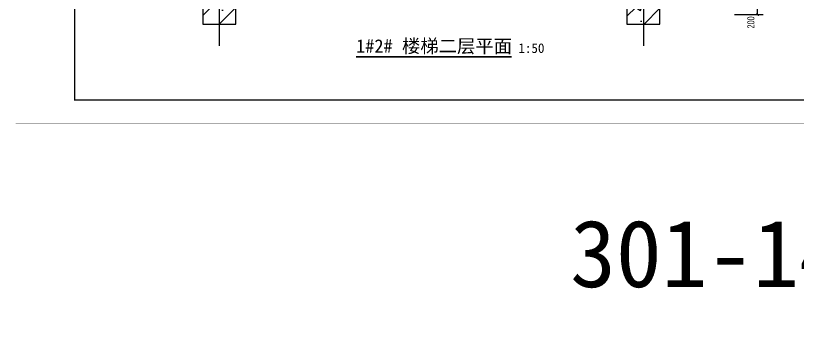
# Model space of a CAD drawing. Extents: x -26219 to 315419, y -160410 to -120810.
# Drawn here: x -26219 to -9633, y -160410 to -153773 of the extents above; entities that cross this region are included whole.
import ezdxf
from ezdxf.xclip import XClip

# ---------------------------------------------------------------- set-up
doc = ezdxf.new("R2010")
doc.units = 0
doc.header["$LTSCALE"] = 1000
doc.header["$MEASUREMENT"] = 0
doc.header["$XCLIPFRAME"] = 0
doc.linetypes.add('104-14# 核心筒$2$DOTE', pattern=[2.42, 2, -0.2, 0.02, -0.2])
for name, color, linetype in [('01-标注_尺寸', 124, 'Continuous'), ('02-TEXT_标注', 130, 'Continuous'), ('104-14# 核心筒$0$A-C_玻璃幕墙', 140, 'Continuous'), ('104-14# 核心筒$2$05-填充_天正', 26, 'Continuous'), ('104-14# 核心筒$2$A_AXIS-轴线', 36, '104-14# 核心筒$2$DOTE'), ('104-14# 核心筒$2$A_STR-砼柱', 51, 'Continuous'), ('DIM_SYMB', 3, 'Continuous'), ('建-标注-文本', 254, 'Continuous')]:
    doc.layers.add(name, color=color, linetype=linetype)
doc.styles.add('_TCH_DIM_T3', font='ros.shx', dxfattribs={"width": 0.705882, "bigfont": 'jd.shx'})
doc.styles.get("Standard").update_dxf_attribs({"font": 'STXIHEI_0.TTF'})
doc.dimstyles.new('_TCH_ARCH&&50', dxfattribs={"dimtxt": 148.75, "dimasz": 50, "dimexe": 125, "dimexo": 150, "dimgap": 63.125, "dimtad": 1, "dimdec": 0, "dimzin": 0, "dimdsep": 46, "dimtxsty": '_TCH_DIM_T3', "dimblk": 'ARCHTICK', "dimcen": 0.09, "dimclrt": 7, "dimazin": 2, "dimtfac": 1, "dimtdec": 0, "dimtix": 1, "dimtmove": 2, "dimatfit": 3, "dimfxl": 0, "dimtolj": 1, "dimtzin": 0, "dimarcsym": 0})
pattern_1 = [(45, (0, 0), (-265.165, 265.165), []), (50, (0, 0), (1075.89, -94.128), [112.5, -1237.5]), (355, (0, 0), (-208.127, 1128.288), [90, -990]), (100.4514, (89.7, -7.8), (867.764, 1034.159), [95.61, -1051.713]), (46.1842, (0, 300), (1600.862, -248.279), [168.75, -1856.25]), (96.6356, (133.4, 279.3), (1401.994, 1461.177), [143.415, -1577.57]), (351.1842, (0, 300), (1401.993, 1461.178), [135, -1485]), (21, (150, 225), (895.3606, -603.928), [112.5, -1237.5]), (326, (150, 225), (364.973, 1087.725), [90, -990]), (71.4514, (224.6, 174.7), (1260.334, 483.796), [95.61, -1051.713]), (37.5, (0, 0), (18.2398, 499.3408), [0, -978, 0, -1005, 0, -993.75]), (7.5, (0, 0), (394.6043, 591.6176), [0, -573, 0, -955.5, 0, -378.75]), (327.5, (-334.5, 0), (800.7337, -33.8323), [0, -375, 0, -1170, 0, -1552.5]), (317.5, (-484.5, 0), (874.7793, 150.1575), [0, -487.5, 0, -777, 0, -1102.5])]

# ---------------------------------------------------------------- blocks, each defined once
blk = doc.blocks.new('104-14# 核心筒')
at = {"layer": '104-14# 核心筒$2$05-填充_天正'}
h = blk.add_hatch(dxfattribs=at)
h.set_pattern_fill('钢筋混凝土', color=256, scale=150, style=0)
h.set_pattern_definition(pattern_1)
h.paths.add_polyline_path([(23050, 96400), (23750, 96400), (23750, 97200), (23050, 97200)])
h = blk.add_hatch(dxfattribs=at)
h.set_pattern_fill('钢筋混凝土', color=256, scale=150, style=0)
h.set_pattern_definition(pattern_1)
h.paths.add_polyline_path([(32050, 96400), (32750, 96400), (32750, 97200), (32050, 97200)])
at = {"layer": '104-14# 核心筒$0$A-C_玻璃幕墙'}
blk.add_lwpolyline([(82417.6, 175653.6), (83499.8, 178465.9), (52926.6, 177184.7), (53491, 179839.8), (17309.3, 179208.2), (22065.4, 195794.6), (62738.3, 196820), (62307.5, 195791.2), (92265.6, 197155.1), (99426.9, 222925), (120741.8, 216994.6), (117562.9, 189300.5), (119297.3, 188914.5), (109062.3, 173767.9), (82417.6, 175653.6)], dxfattribs=at)
at = {"layer": '104-14# 核心筒$2$A_AXIS-轴线'}
for p, q in [((23400, 139633.6), (23400, 80554.9)), ((32400, 139633.6), (32400, 80554.9))]:
    blk.add_line(p, q, dxfattribs=at)
at = {"layer": '104-14# 核心筒$2$A_STR-砼柱'}
for p, q in [((23050, 97200), (23050, 96400)), ((23750, 96400), (23750, 97200)), ((32050, 97200), (32050, 96400)), ((32750, 96400), (32750, 97200)), ((23050, 96400), (23750, 96400)), ((32050, 96400), (32750, 96400))]:
    blk.add_line(p, q, dxfattribs=at)
blk = doc.blocks.new('图框-A1+1-2')
for points, const_width in [([(0, 0), (1261, 0), (1261, 594), (0, 594)], 0.05), ([(1186, 584), (25, 584), (25, 10), (1186, 10)], 0.5)]:
    blk.add_lwpolyline(points, close=True, dxfattribs=dict(const_width=const_width))
blk = doc.blocks.new('_ArchTick')
at = {"color": 0, "linetype": 'ByBlock', "const_width": 0.4}
blk.add_lwpolyline([(-0.5, -0.5), (0.5, 0.5)], dxfattribs=at)
blk = doc.blocks.new('*D423')
at = {"layer": '01-标注_尺寸', "color": 0, "lineweight": -2, "transparency": 16777216}
for p, q in [((-10964, -153552), (-10356, -153552)), ((-10481, -153752), (-10481, -153552)), ((-10964, -153752), (-10356, -153752))]:
    blk.add_line(p, q, dxfattribs=at)
at = {"layer": 'Defpoints', "color": 0, "transparency": 16777216}
for p in [(-11114, -153552), (-10481, -153552), (-11114, -153752)]:
    blk.add_point(p, dxfattribs=at)
at = {"layer": '01-标注_尺寸', "color": 0, "lineweight": -2, "transparency": 16777216, "xscale": 50, "yscale": 50, "zscale": 50}
for p, rotation in [((-10481, -153552), 90), ((-10481, -153752), 270)]:
    blk.add_blockref('_ArchTick', p, dxfattribs=dict(at, rotation=rotation))
at = {"layer": '01-标注_尺寸', "color": 7, "transparency": 16777216, "insert": (-10618, -153917), "char_height": 148.8, "attachment_point": 5, "rotation": 90, "style": '_TCH_DIM_T3'}
blk.add_mtext('\\A1;200', dxfattribs=at)

msp = doc.modelspace()

# ---------------------------------------------------------------- linework, layer by layer
at = {"layer": 'DIM_SYMB', "const_width": 35}
msp.add_lwpolyline([(-18995.6, -154645.9), (-15693.4, -154645.9)], dxfattribs=at)

# ---------------------------------------------------------------- block references
at = {"xscale": 50, "yscale": 50, "zscale": 50}
msp.add_blockref('图框-A1+1-2', (-26217.9, -156062.5), dxfattribs=at)
ref = msp.add_blockref('104-14# 核心筒', (-45298.4, -250352.4))
XClip(ref).set_block_clipping_path([(21749.9999999867, 95940.5634616732), (34400.0000000036, 107500.0000000001)])
ref = msp.add_blockref('104-14# 核心筒', (-29679.9, -339452.4))
XClip(ref).set_block_clipping_path([(21000, 184300.0000000001), (34400.0000000036, 196600.0000000001)])

# ---------------------------------------------------------------- texts
at = {"layer": '02-TEXT_标注', "color": 0}
msp.add_text('301-14-1#2#', height=1427.129, dxfattribs=at).set_placement((-14453.5, -159535.1))
at = {"layer": '建-标注-文本'}
for s, height, p in [('楼梯二层平面', 285.43, (-18022, -154560.1)), ('1#2#', 285.43, (-18995.6, -154560.1)), ('1:50', 203.88, (-15553.4, -154564.7))]:
    msp.add_text(s, height=height, dxfattribs=at).set_placement(p)

# ---------------------------------------------------------------- dimensions: what is measured, and where the dimension line sits
at = {"layer": '01-标注_尺寸'}
dim = msp.add_linear_dim(base=(-10480.6, -153552.4), p1=(-11113.6, -153752.4), p2=(-11113.6, -153552.4), angle=90, dimstyle='_TCH_ARCH&&50', dxfattribs=at)
dim.commit()
dim.dimension.update_dxf_attribs({"geometry": '*D423', "text_midpoint": (-10618.1, -153917.1), "dimtype": 161})

doc.saveas('drawing.dxf')
